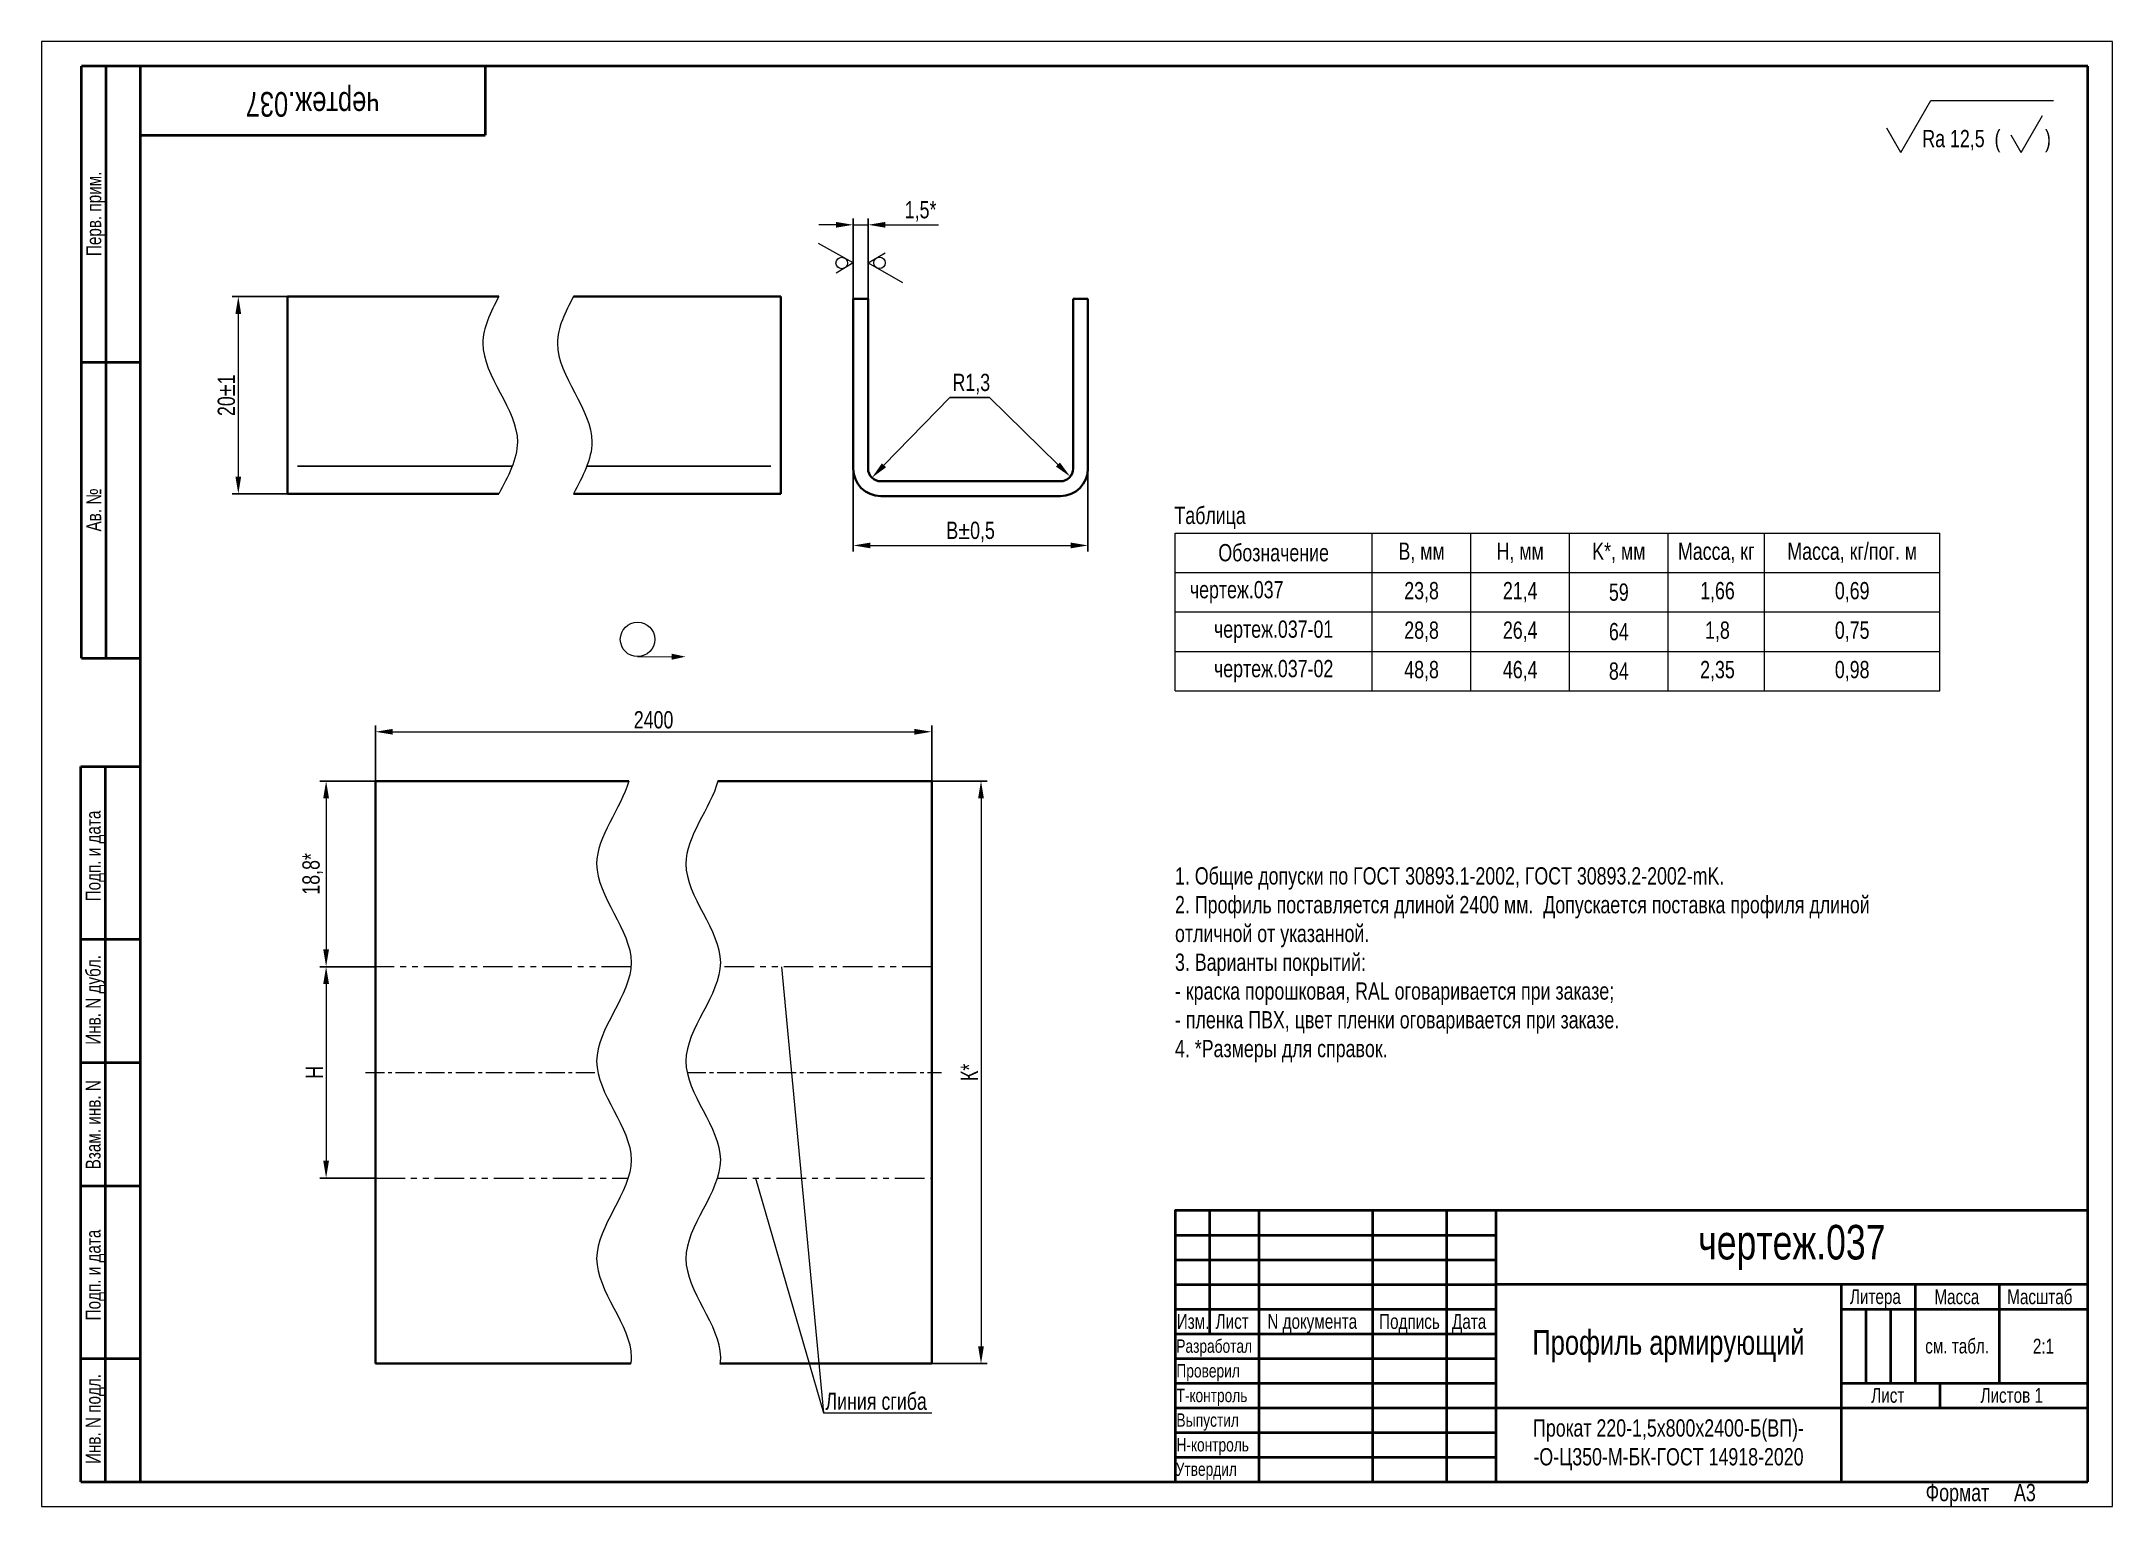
# Model space of a CAD drawing. Header units: millimetres. Extents: x 7080 to 7500, y -709 to -412.
import ezdxf
from ezdxf import colors
from ezdxf.entities.mleader import LeaderData, LeaderLine
from ezdxf.math import Vec2, Vec3

# ---------------------------------------------------------------- set-up
doc = ezdxf.new("R2010")
doc.units = ezdxf.units.MM
doc.linetypes.add('LT_06', pattern=[20.32, 12.7, -2.54, 2.54, -2.54])
doc.linetypes.add('LT_07', pattern=[20, 10, -2, 2, -2, 2, -2])
for name, color, linetype, lineweight in [('Layer_02', 5, 'Continuous', 13), ('Layer_03', 1, 'Continuous', 13), ('Layer_04', 82, 'Continuous', 13), ('Layer_05', 5, 'Continuous', 13), ('Layer_06', 7, 'Continuous', 35), ('Layer_07', 6, 'Continuous', 13), ('Layer_08', 7, 'Continuous', 40)]:
    doc.layers.add(name, color=color, linetype=linetype, lineweight=lineweight)
doc.styles.get("Standard").update_dxf_attribs({"font": 'arial.ttf'})
doc.styles.add('Style_02', font='ARIALNI_0.TTF', dxfattribs={"width": 0.9, "height": 3.5})
doc.dimstyles.new('DimStyle_03', dxfattribs={"dimtxt": 3.5, "dimasz": 2.5, "dimexe": 1.25, "dimexo": 0.625, "dimtad": 1, "dimtxsty": 'Style_02', "dimcen": 2.5, "dimazin": 3, "dimtfac": 1, "dimtmove": 0, "dimatfit": 3})
doc.dimstyles.new('DimStyle_04', dxfattribs={"dimtxt": 3.5, "dimasz": 2.5, "dimexe": 1.25, "dimexo": 0, "dimtad": 1, "dimlfac": 2, "dimtxsty": 'Style_02', "dimcen": 2.5, "dimazin": 3, "dimtfac": 1, "dimtmove": 0, "dimatfit": 3})

# ---------------------------------------------------------------- blocks, each defined once
blk = doc.blocks.new('*D82')
at = {"layer": 'Layer_03', "color": 0, "lineweight": -2, "ltscale": 0.04, "transparency": 16777216}
for p, q in [((7245.04, -498.19), (7245.04, -515.22)), ((7292.64, -498.19), (7292.64, -515.22))]:
    blk.add_line(p, q, dxfattribs=at)
at = {"layer": 'Layer_03', "color": 0, "ltscale": 0.04, "transparency": 16777216}
blk.add_line((7248.54, -513.97), (7289.14, -513.97), dxfattribs=at)
at = {"layer": 'Layer_03', "color": 0, "lineweight": 50, "ltscale": 0.04, "transparency": 16777216}
for points in [[(7248.54, -513.39), (7248.54, -514.55), (7245.04, -513.97)], [(7289.14, -513.39), (7289.14, -514.55), (7292.64, -513.97)]]:
    blk.add_solid(points, dxfattribs=at)
at = {"layer": 'Layer_03', "color": 0, "ltscale": 0.04, "transparency": 16777216, "insert": (7268.84, -511.23), "char_height": 3.5, "attachment_point": 5, "style": 'Style_02'}
blk.add_mtext('В%%P0,5', dxfattribs=at)
blk = doc.blocks.new('*D83')
at = {"layer": 'Layer_03', "color": 0, "lineweight": -2, "ltscale": 0.04, "transparency": 16777216}
for p, q in [((7130.34, -463.52), (7119.09, -463.52)), ((7130.34, -503.52), (7119.09, -503.52))]:
    blk.add_line(p, q, dxfattribs=at)
at = {"layer": 'Layer_03', "color": 0, "ltscale": 0.04, "transparency": 16777216}
blk.add_line((7120.34, -467.02), (7120.34, -500.02), dxfattribs=at)
at = {"layer": 'Layer_03', "color": 0, "lineweight": 50, "ltscale": 0.04, "transparency": 16777216}
for points in [[(7119.76, -467.02), (7120.92, -467.02), (7120.34, -463.52)], [(7119.76, -500.02), (7120.92, -500.02), (7120.34, -503.52)]]:
    blk.add_solid(points, dxfattribs=at)
at = {"layer": 'Layer_03', "color": 0, "ltscale": 0.04, "transparency": 16777216, "insert": (7117.93, -483.52), "char_height": 3.5, "attachment_point": 5, "rotation": 90, "style": 'Style_02'}
blk.add_mtext('20%%P1', dxfattribs=at)
blk = doc.blocks.new('*D84')
at = {"layer": 'Layer_03', "color": 0, "ltscale": 0.04, "transparency": 16777216}
for p, q in [((7241.54, -448.97), (7238.04, -448.97)), ((7245.04, -448.97), (7248.04, -448.97)), ((7251.54, -448.97), (7262.35, -448.97))]:
    blk.add_line(p, q, dxfattribs=at)
at = {"layer": 'Layer_03', "color": 0, "lineweight": -2, "ltscale": 0.04, "transparency": 16777216}
for p, q in [((7245.04, -463.97), (7245.04, -447.72)), ((7248.04, -463.97), (7248.04, -447.72))]:
    blk.add_line(p, q, dxfattribs=at)
at = {"layer": 'Layer_03', "color": 0, "lineweight": 50, "ltscale": 0.04, "transparency": 16777216}
for points in [[(7241.54, -448.39), (7241.54, -449.55), (7245.04, -448.97)], [(7251.54, -448.39), (7251.54, -449.55), (7248.04, -448.97)]]:
    blk.add_solid(points, dxfattribs=at)
at = {"layer": 'Layer_03', "color": 0, "ltscale": 0.04, "transparency": 16777216, "insert": (7258.7, -446.23), "char_height": 3.5, "attachment_point": 5, "style": 'Style_02'}
blk.add_mtext('1,5*', dxfattribs=at)
blk = doc.blocks.new('*D85')
at = {"layer": 'Layer_03', "color": 0, "lineweight": -2, "ltscale": 0.04, "transparency": 16777216}
for p, q in [((7264.62, -483.98), (7251.27, -497.72)), ((7272.7, -483.98), (7264.62, -483.98))]:
    blk.add_line(p, q, dxfattribs=at)
at = {"layer": 'Layer_03', "color": 0, "lineweight": 50, "ltscale": 0.04, "transparency": 16777216}
blk.add_solid([(7250.85, -497.32), (7251.69, -498.13), (7248.83, -500.23)], dxfattribs=at)
at = {"layer": 'Layer_03', "color": 0, "ltscale": 0.04, "transparency": 16777216, "insert": (7268.98, -481.24), "char_height": 3.5, "attachment_point": 5, "style": 'Style_02'}
blk.add_mtext('R1,3', dxfattribs=at)
blk = doc.blocks.new('*D86')
at = {"layer": 'Defpoints', "color": 0, "lineweight": 50, "ltscale": 0.04, "transparency": 16777216}
for p in [(7148.15, -561.74), (7138.15, -599.36), (7148.15, -599.36)]:
    blk.add_point(p, dxfattribs=at)
at = {"layer": 'Layer_03', "color": 0, "lineweight": -2, "ltscale": 0.04, "transparency": 16777216}
for p, q in [((7148.15, -561.74), (7136.9, -561.74)), ((7148.15, -599.36), (7136.9, -599.36))]:
    blk.add_line(p, q, dxfattribs=at)
at = {"layer": 'Layer_03', "color": 0, "ltscale": 0.04, "transparency": 16777216}
blk.add_line((7138.15, -565.24), (7138.15, -595.86), dxfattribs=at)
at = {"layer": 'Layer_03', "color": 0, "lineweight": 50, "ltscale": 0.04, "transparency": 16777216}
for points in [[(7137.56, -565.24), (7138.73, -565.24), (7138.15, -561.74)], [(7137.56, -595.86), (7138.73, -595.86), (7138.15, -599.36)]]:
    blk.add_solid(points, dxfattribs=at)
at = {"layer": 'Layer_03', "color": 0, "ltscale": 0.04, "transparency": 16777216, "insert": (7135.41, -580.55), "char_height": 3.5, "attachment_point": 5, "rotation": 90, "style": 'Style_02'}
blk.add_mtext('18,8*', dxfattribs=at)
blk = doc.blocks.new('*D87')
at = {"layer": 'Layer_03', "color": 0, "lineweight": -2, "ltscale": 0.04, "transparency": 16777216}
for p, q in [((7148.15, -599.36), (7136.9, -599.36)), ((7148.15, -642.2), (7136.9, -642.2))]:
    blk.add_line(p, q, dxfattribs=at)
at = {"layer": 'Layer_03', "color": 0, "ltscale": 0.04, "transparency": 16777216}
blk.add_line((7138.15, -602.86), (7138.15, -638.7), dxfattribs=at)
at = {"layer": 'Layer_03', "color": 0, "lineweight": 50, "ltscale": 0.04, "transparency": 16777216}
for points in [[(7137.56, -602.86), (7138.73, -602.86), (7138.15, -599.36)], [(7137.56, -638.7), (7138.73, -638.7), (7138.15, -642.2)]]:
    blk.add_solid(points, dxfattribs=at)
at = {"layer": 'Layer_03', "color": 0, "ltscale": 0.04, "transparency": 16777216, "insert": (7135.77, -620.78), "char_height": 3.5, "attachment_point": 5, "rotation": 90, "style": 'Style_02'}
blk.add_mtext('Н', dxfattribs=at)
blk = doc.blocks.new('*D88')
at = {"layer": 'Layer_03', "color": 0, "lineweight": -2, "ltscale": 0.04, "transparency": 16777216}
for p, q in [((7260.95, -561.74), (7272.2, -561.74)), ((7260.95, -679.82), (7272.2, -679.82))]:
    blk.add_line(p, q, dxfattribs=at)
at = {"layer": 'Layer_03', "color": 0, "ltscale": 0.04, "transparency": 16777216}
blk.add_line((7270.95, -565.24), (7270.95, -676.32), dxfattribs=at)
at = {"layer": 'Layer_03', "color": 0, "lineweight": 50, "ltscale": 0.04, "transparency": 16777216}
for points in [[(7270.36, -565.24), (7271.53, -565.24), (7270.95, -561.74)], [(7270.36, -676.32), (7271.53, -676.32), (7270.95, -679.82)]]:
    blk.add_solid(points, dxfattribs=at)
at = {"layer": 'Layer_03', "color": 0, "ltscale": 0.04, "transparency": 16777216, "insert": (7268.56, -620.78), "char_height": 3.5, "attachment_point": 5, "rotation": 90, "style": 'Style_02'}
blk.add_mtext('К*', dxfattribs=at)
blk = doc.blocks.new('*D89')
at = {"layer": 'Layer_03', "color": 0, "lineweight": -2, "ltscale": 0.04, "transparency": 16777216}
for p, q in [((7148.15, -561.74), (7148.15, -550.49)), ((7260.95, -561.74), (7260.95, -550.49))]:
    blk.add_line(p, q, dxfattribs=at)
at = {"layer": 'Layer_03', "color": 0, "ltscale": 0.04, "transparency": 16777216}
blk.add_line((7151.65, -551.74), (7257.45, -551.74), dxfattribs=at)
at = {"layer": 'Layer_03', "color": 0, "lineweight": 50, "ltscale": 0.04, "transparency": 16777216}
for points in [[(7151.65, -551.16), (7151.65, -552.32), (7148.15, -551.74)], [(7257.45, -551.16), (7257.45, -552.32), (7260.95, -551.74)]]:
    blk.add_solid(points, dxfattribs=at)
at = {"layer": 'Layer_03', "color": 0, "ltscale": 0.04, "transparency": 16777216, "insert": (7204.55, -549.33), "char_height": 3.5, "attachment_point": 5, "style": 'Style_02'}
blk.add_mtext('2400', dxfattribs=at)

msp = doc.modelspace()

# ---------------------------------------------------------------- linework, layer by layer
at = {"layer": 'Layer_04', "linetype": 'LT_06', "ltscale": 0.3}
for p, q in [((7146.147, -620.78), (7193.254, -620.78)), ((7211.345, -620.78), (7262.946, -620.78))]:
    msp.add_line(p, q, dxfattribs=at)
at = {"layer": 'Layer_05', "linetype": 'LT_07', "ltscale": 0.6}
for p, q in [((7199.973, -599.359), (7148.147, -599.359)), ((7260.946, -599.359), (7218.064, -599.359)), ((7148.147, -642.2), (7199.388, -642.2)), ((7217.478, -642.2), (7260.946, -642.2))]:
    msp.add_line(p, q, dxfattribs=at)
at = {"layer": 'Layer_06', "lineweight": 13, "ltscale": 0.303109}
msp.add_line((7457.484, -434.3), (7463.546, -423.8), dxfattribs=at)
at = {"layer": 'Layer_06', "lineweight": 13}
msp.add_line((7463.546, -423.8), (7488.415, -423.8), dxfattribs=at)
at = {"layer": 'Layer_06', "lineweight": 13, "ltscale": 0.216506}
msp.add_line((7481.849, -434.3), (7486.179, -426.8), dxfattribs=at)
at = {"layer": 'Layer_06', "lineweight": 13, "ltscale": 0.141451}
msp.add_line((7457.484, -434.3), (7454.655, -429.4), dxfattribs=at)
at = {"layer": 'Layer_06', "lineweight": 13, "ltscale": 0.101036}
msp.add_line((7481.849, -434.3), (7479.828, -430.8), dxfattribs=at)
at = {"layer": 'Layer_06'}
for p, q in [((7130.34, -463.517), (7130.34, -503.517)), ((7173.167, -463.517), (7130.34, -463.517)), ((7230.34, -463.517), (7188.285, -463.517)), ((7230.34, -463.517), (7230.34, -503.517)), ((7245.04, -463.97), (7248.04, -463.97)), ((7245.04, -498.37), (7245.04, -463.97)), ((7248.04, -498.37), (7248.04, -463.97)), ((7292.64, -463.97), (7289.64, -463.97)), ((7289.64, -463.97), (7289.64, -498.37)), ((7292.64, -463.97), (7292.64, -498.37)), ((7173.165, -503.517), (7130.34, -503.517)), ((7230.34, -503.517), (7188.283, -503.517)), ((7250.64, -500.97), (7287.04, -500.97)), ((7250.64, -503.97), (7287.04, -503.97)), ((7148.147, -561.739), (7199.518, -561.739)), ((7148.147, -561.739), (7148.147, -679.82)), ((7217.609, -561.739), (7260.946, -561.739)), ((7260.946, -679.82), (7260.946, -561.739)), ((7199.927, -679.82), (7148.147, -679.82)), ((7260.946, -679.82), (7218.017, -679.82))]:
    msp.add_line(p, q, dxfattribs=at)
at = {"layer": 'Layer_06', "lineweight": 25}
for p, q in [((7175.877, -497.917), (7132.34, -497.917)), ((7228.34, -497.917), (7190.995, -497.917))]:
    msp.add_line(p, q, dxfattribs=at)
at = {"layer": 'Layer_06'}
for centre, radius, start, end in [((7250.64, -498.37), 5.6, 180, 270), ((7250.64, -498.37), 2.6, 180, 270), ((7287.04, -498.37), 2.6, 270, 0), ((7287.04, -498.37), 5.6, 270, 0)]:
    msp.add_arc(centre, radius, start, end, dxfattribs=at)
at = {"layer": 'Layer_07'}
for p, q in [((7080.415, -411.8), (7080.415, -708.8)), ((7500.415, -411.8), (7080.415, -411.8)), ((7500.415, -708.8), (7500.415, -411.8)), ((7245.04, -456.688), (7238.004, -452.753)), ((7245.04, -456.688), (7241.559, -458.761)), ((7248.04, -456.688), (7251.54, -454.646)), ((7248.04, -456.688), (7255.04, -460.686)), ((7310.292, -543.458), (7310.292, -511.458)), ((7310.292, -511.458), (7465.415, -511.458)), ((7350.292, -543.458), (7350.292, -511.458)), ((7370.292, -543.458), (7370.292, -511.458)), ((7390.292, -543.458), (7390.292, -511.458)), ((7410.292, -543.458), (7410.292, -511.458)), ((7429.807, -543.458), (7429.807, -511.458)), ((7465.415, -543.458), (7465.415, -511.458)), ((7310.292, -519.458), (7465.415, -519.458)), ((7310.292, -527.458), (7465.415, -527.458)), ((7201.312, -536.512), (7208.216, -536.519)), ((7310.292, -535.458), (7465.415, -535.458)), ((7310.292, -543.458), (7465.415, -543.458)), ((7230.505, -599.359), (7239.042, -689.82)), ((7225.211, -642.2), (7239.042, -689.82)), ((7239.042, -689.82), (7260.946, -689.82)), ((7080.415, -708.8), (7500.415, -708.8))]:
    msp.add_line(p, q, dxfattribs=at)
for centre, radius in [((7242.707, -456.719), 1.166), ((7250.374, -456.677), 1.166), ((7201.312, -533.007), 3.505)]:
    msp.add_circle(centre, radius, dxfattribs=at)
for points, knots in [([(7173.167, -463.517), (7171.512, -466.678), (7166.621, -476.505), (7180.621, -489.848), (7175.002, -500.01), (7173.165, -503.517)], [138.2811614, 138.2811614, 138.2811614, 138.2811614, 148.3273407, 169.5169608, 180.6684978, 180.6684978, 180.6684978, 180.6684978]), ([(7188.285, -463.517), (7186.63, -466.678), (7181.739, -476.505), (7195.739, -489.848), (7190.12, -500.01), (7188.283, -503.517)], [138.2811614, 138.2811614, 138.2811614, 138.2811614, 148.3273407, 169.5169608, 180.6684978, 180.6684978, 180.6684978, 180.6684978]), ([(7199.518, -561.739), (7197.926, -567.336), (7187.141, -579.6), (7207.006, -598.531), (7186.01, -618.528), (7207.006, -638.538), (7186.016, -658.501), (7200.448, -672.364), (7199.981, -679.39), (7199.927, -679.82)], [88.1585851, 88.1585851, 88.1585851, 88.1585851, 105.9481005, 127.1377206, 148.3273407, 169.5169608, 190.7065809, 211.896201, 213.2769935, 213.2769935, 213.2769935, 213.2769935]), ([(7217.609, -561.739), (7216.017, -567.336), (7205.231, -579.6), (7225.096, -598.531), (7204.1, -618.528), (7225.097, -638.538), (7204.107, -658.501), (7218.538, -672.364), (7218.072, -679.39), (7218.017, -679.82)], [88.1585851, 88.1585851, 88.1585851, 88.1585851, 105.9481005, 127.1377206, 148.3273407, 169.5169608, 190.7065809, 211.896201, 213.2769935, 213.2769935, 213.2769935, 213.2769935])]:
    msp.add_open_spline(points, degree=3, knots=knots, dxfattribs=at)
msp.add_solid([(7208.216, -537.135), (7211.037, -536.523), (7208.215, -535.904)], dxfattribs=at)
at = {"layer": 'Layer_08', "linetype": 'Continuous'}
for p, q in [((7495.415, -416.8), (7088.539, -416.8)), ((7088.539, -536.8), (7088.539, -416.8)), ((7093.539, -536.8), (7093.539, -416.8)), ((7100.415, -416.8), (7100.415, -703.8)), ((7170.415, -416.8), (7170.415, -430.8)), ((7495.415, -703.8), (7495.415, -416.8)), ((7100.415, -430.8), (7170.415, -430.8)), ((7088.539, -476.8), (7100.415, -476.8)), ((7088.539, -536.8), (7100.415, -536.8)), ((7088.415, -703.8), (7088.415, -558.8)), ((7088.415, -558.8), (7100.415, -558.8)), ((7093.415, -703.8), (7093.415, -558.8)), ((7088.415, -593.8), (7100.415, -593.8)), ((7088.415, -618.8), (7100.415, -618.8)), ((7088.415, -643.8), (7100.415, -643.8)), ((7310.292, -653.766), (7375.335, -653.766)), ((7310.292, -658.77), (7375.335, -658.77)), ((7310.292, -663.773), (7375.335, -663.773)), ((7450.385, -668.776), (7450.385, -683.786)), ((7455.389, -668.776), (7455.389, -683.786)), ((7088.415, -678.8), (7100.415, -678.8)), ((7310.292, -678.783), (7375.335, -678.783)), ((7310.292, -683.786), (7375.335, -683.786)), ((7310.292, -688.79), (7375.335, -688.79)), ((7310.292, -693.793), (7375.335, -693.793)), ((7310.292, -698.796), (7375.335, -698.796)), ((7088.415, -703.8), (7100.415, -703.8)), ((7100.415, -703.8), (7495.415, -703.8))]:
    msp.add_line(p, q, dxfattribs=at)
for points in [[(7495.415, -648.763), (7310.292, -648.763), (7310.292, -703.8)], [(7317.297, -648.763), (7317.297, -673.78)], [(7327.303, -648.763), (7327.303, -703.8)], [(7350.319, -648.763), (7350.319, -703.8)], [(7365.329, -648.763), (7365.329, -703.8)], [(7375.335, -648.763), (7375.335, -703.8)], [(7495.415, -663.773), (7375.335, -663.773)], [(7445.382, -663.773), (7445.382, -703.8)], [(7460.392, -663.773), (7460.392, -683.786)], [(7477.403, -663.773), (7477.403, -683.786)], [(7477.403, -663.773), (7477.403, -683.786)], [(7310.292, -668.776), (7375.335, -668.776)], [(7445.382, -668.776), (7495.415, -668.776)], [(7310.292, -673.78), (7375.335, -673.78)], [(7445.382, -683.786), (7495.415, -683.786)], [(7465.395, -683.786), (7465.395, -688.79)], [(7375.335, -688.79), (7495.415, -688.79)]]:
    msp.add_lwpolyline(points, dxfattribs=at)

# ---------------------------------------------------------------- texts
at = {"layer": 'Layer_02', "linetype": 'Continuous', "style": 'Style_02', "width": 0.9}
for s, height, p in [('Rа 12,5  (         )', 3.5, (7461.837, -433.24)), ('Изм.', 3, (7310.643, -672.776)), ('Лист', 3, (7318.524, -672.765)), ('N документа', 3, (7329.021, -672.758)), ('Подпись', 3, (7351.672, -672.78)), ('Дата', 3, (7366.464, -672.787)), ('Разработал', 2.7, (7310.557, -677.622)), ('Проверил', 2.7, (7310.57, -682.626)), ('Т-контроль', 2.7, (7310.602, -687.623)), ('Выпустил', 2.7, (7310.578, -692.617)), ('Н-контроль', 2.7, (7310.602, -697.63)), ('Утвердил', 2.7, (7310.43, -702.577))]:
    msp.add_text(s, height=height, dxfattribs=at).set_placement(p)
at = {"layer": 'Layer_02', "linetype": 'Continuous', "lineweight": 25, "style": 'Style_02', "width": 0.9}
for s, p in [('Перв. прим.', (7092.538, -455.324)), ('Ав. №', (7092.539, -511.137)), ('Подп. и дата', (7092.411, -586.121)), ('Инв. N дубл.', (7092.418, -615.179)), ('Взам. инв. N', (7092.409, -640.441)), ('Подп. и дата', (7092.415, -671.064)), ('Инв. N подл.', (7092.413, -700.174))]:
    msp.add_text(s, height=3, rotation=90, dxfattribs=at).set_placement(p)
for s, p in [('Литера', (7447.152, -667.744)), ('Масса', (7464.28, -667.773)), ('Масштаб', (7479.048, -667.771)), ('Лист ', (7451.469, -687.758)), ('Листов 1', (7473.629, -687.763))]:
    msp.add_text(s, height=3, dxfattribs=at).set_placement(p)
at = {"layer": 'Layer_02', "ltscale": 0.04, "style": 'Style_02', "width": 0.9}
msp.add_text('Линия сгиба', height=3.5, dxfattribs=at).set_placement((7239.404, -689.188))
at = {"layer": 'Layer_02', "linetype": 'Continuous', "insert": (7135.415, -423.8), "char_height": 5, "width": 70, "attachment_point": 5, "rotation": 180, "style": 'Style_02'}
msp.add_mtext('чертеж.037', dxfattribs=at)
at = {"layer": 'Layer_02', "char_height": 3.5, "style": 'Style_02'}
for s, insert, width, attachment_point in [('Таблица', (7317.407, -508.381), 40, 5), ('Обозначение', (7330.292, -515.458), 40, 5), ('В, мм', (7360.292, -515.458), 20, 5), ('Н, мм', (7380.292, -515.458), 20, 5), ('K*, мм', (7400.292, -515.458), 20, 5), ('Масса, кг', (7420.049, -515.458), 19.5151, 5), ('Масса, кг/пог. м', (7447.611, -515.458), 35.60823, 5), ('   чертеж.037', (7310.292, -523.458), 40, 4), ('\\pxsm0.6;23,8', (7360.292, -523.458), 20, 5), ('\\pxsm0.6;21,4', (7380.292, -523.458), 20, 5), ('\\pxsm0.6;59', (7400.292, -523.458), 20, 5), ('\\pxsm0.6;1,66', (7420.292, -523.458), 20, 5), ('\\pxsm0.6;0,69', (7447.611, -523.458), 35.60823, 5), ('чертеж.037-01', (7330.292, -531.458), 40, 5), ('\\pxsm0.6;28,8', (7360.292, -531.458), 20, 5), ('\\pxsm0.6;26,4', (7380.292, -531.458), 20, 5), ('\\pxsm0.6;64', (7400.292, -531.458), 20, 5), ('\\pxsm0.6;1,8', (7420.292, -531.458), 20, 5), ('\\pxsm0.6;0,75', (7447.611, -531.458), 35.60823, 5), ('чертеж.037-02', (7330.292, -539.458), 40, 5), ('\\pxsm0.6;48,8', (7360.292, -539.458), 20, 5), ('\\pxsm0.6;46,4', (7380.292, -539.458), 20, 5), ('\\pxsm0.6;2,35', (7420.292, -539.458), 20, 5), ('\\pxsm0.6;0,98', (7447.611, -539.458), 35.60823, 5), ('\\pxsm0.6;84', (7400.292, -539.458), 20, 5)]:
    msp.add_mtext(s, dxfattribs=dict(at, insert=insert, width=width, attachment_point=attachment_point))
at = {"layer": 'Layer_02', "insert": (7310.292, -618.763), "char_height": 3.5, "attachment_point": 7, "style": 'Style_02'}
msp.add_mtext_dynamic_manual_height_columns('1. Общие допуски по ГОСТ 30893.1-2002, ГОСТ 30893.2-2002-mK.\\P\\pxb0.25,ql;2. Профиль поставляется длиной 2400 мм.  Допускается поставка профиля длиной отличной от указанной.\\P\\pq*;3. Варианты покрытий:\\P- краска порошковая, RAL оговаривается при заказе;\\P- пленка ПВХ, цвет пленки оговаривается при заказе.\\P\\pql;4. *Размеры для справок.', width=149.61439, gutter_width=70, heights=[66.329], dxfattribs=at)
at = {"layer": 'Layer_02', "linetype": 'Continuous', "attachment_point": 5, "style": 'Style_02'}
for s, insert, char_height, width in [('чертеж.037', (7435.375, -656.268), 7, 120.08), ('Профиль армирующий', (7410.359, -676.281), 5, 70.04667), ('см. табл.', (7468.898, -676.281), 3, 17.01133), ('2:1', (7486.409, -676.281), 3, 18.012), ('Прокат 220-1,5х800х2400-Б(ВП)-\\P-О-Ц350-М-БК-ГОСТ 14918-2020', (7410.359, -696.295), 3.5, 70.04667)]:
    msp.add_mtext(s, dxfattribs=dict(at, insert=insert, char_height=char_height, width=width))
at = {"layer": 'Layer_02', "linetype": 'Continuous', "lineweight": 25, "insert": (7462.513, -704.206), "char_height": 3.5, "width": 32.95146, "attachment_point": 1, "style": 'Style_02'}
msp.add_mtext('Формат     А3', dxfattribs=at)

# ---------------------------------------------------------------- dimensions: what is measured, and where the dimension line sits
at = {"layer": 'Layer_03', "ltscale": 0.04}
for base, p1, p2, text, picture, middle in [((7248.04, -448.97), (7245.04, -463.97), (7248.04, -463.97), '<>*', '*D84', (7258.695, -446.234)), ((7292.64, -513.97), (7245.04, -498.195), (7292.64, -498.195), 'В%%P0,5', '*D82', (7268.84, -511.234)), ((7260.946, -551.739), (7148.147, -561.739), (7260.946, -561.739), '2400', '*D89', (7204.547, -549.327))]:
    dim = msp.add_linear_dim(base=base, p1=p1, p2=p2, text=text, dimstyle='DimStyle_04', override={"dimasz": 3.5, "dimdec": 1, "dimlfac": 0.5, "dimlwd": -1}, dxfattribs=at)
    dim.commit()
    dim.dimension.update_dxf_attribs({"geometry": picture, "text_midpoint": middle})
for base, p1, p2, text, picture, middle in [((7120.34, -503.517), (7130.34, -463.517), (7130.34, -503.517), '<>%%P1', '*D83', (7117.928, -483.517)), ((7138.147, -599.359), (7148.147, -561.739), (7148.147, -599.359), '<>*', '*D86', (7135.412, -580.549)), ((7270.946, -679.82), (7260.946, -561.739), (7260.946, -679.82), 'К*', '*D88', (7268.558, -620.78)), ((7138.147, -642.2), (7148.147, -599.359), (7148.147, -642.2), 'Н', '*D87', (7135.772, -620.78))]:
    dim = msp.add_linear_dim(base=base, p1=p1, p2=p2, angle=90, text=text, dimstyle='DimStyle_04', override={"dimasz": 3.5, "dimdec": 1, "dimlfac": 0.5, "dimlwd": -1}, dxfattribs=at)
    dim.commit()
    dim.dimension.update_dxf_attribs({"geometry": picture, "text_midpoint": middle})
dim = msp.add_radius_dim(center=(7250.64, -498.37), mpoint=(7252.452, -496.505), dimstyle='DimStyle_03', override={"dimasz": 3.5, "dimlfac": 0.5, "dimse1": 1}, dxfattribs=at)
dim.commit()
dim.dimension.update_dxf_attribs({"geometry": '*D85', "text_midpoint": (7268.976, -483.978), "dimtype": 164})

# ---------------------------------------------------------------- leaders
ml = msp.add_multileader_mtext('Standard', dxfattribs=at)
ml.set_content('', color=256)
ml.set_leader_properties()
ml.build(insert=Vec2(0, 0))
ml.multileader.update_dxf_attribs({"arrow_head_size": 3.5})
ctx = ml.context
ctx.base_point, ctx.arrow_head_size, ctx.plane_origin = Vec3(7260.702, -483.978), 3.5, Vec3(7289.049, -500.021)
ctx.text_align_type = 2
notes = []
notes.append((ctx, [(0, (1, 1, 0), (7272.702, -483.978), (-1, 0), 8, [(0, [(7289.049, -500.021)], 0, [])])]))
ctx.mtext.insert, ctx.mtext.alignment, ctx.mtext.flow_direction = Vec3(7262.702, -481.978), 3, 5
for ctx, leaders in notes:
    for number, flags, end, landing, length, lines in leaders:
        leader = LeaderData()
        leader.index, (leader.has_last_leader_line, leader.has_dogleg_vector, leader.attachment_direction) = number, flags
        leader.last_leader_point, leader.dogleg_vector, leader.dogleg_length = Vec3(end), Vec3(landing), length
        for number, points, colour, breaks in lines:
            line = LeaderLine()
            line.index, line.vertices, line.color, line.breaks = number, Vec3.list(points), colors.encode_raw_color(colour), breaks
            leader.lines.append(line)
        ctx.leaders.append(leader)

doc.saveas('drawing.dxf')
